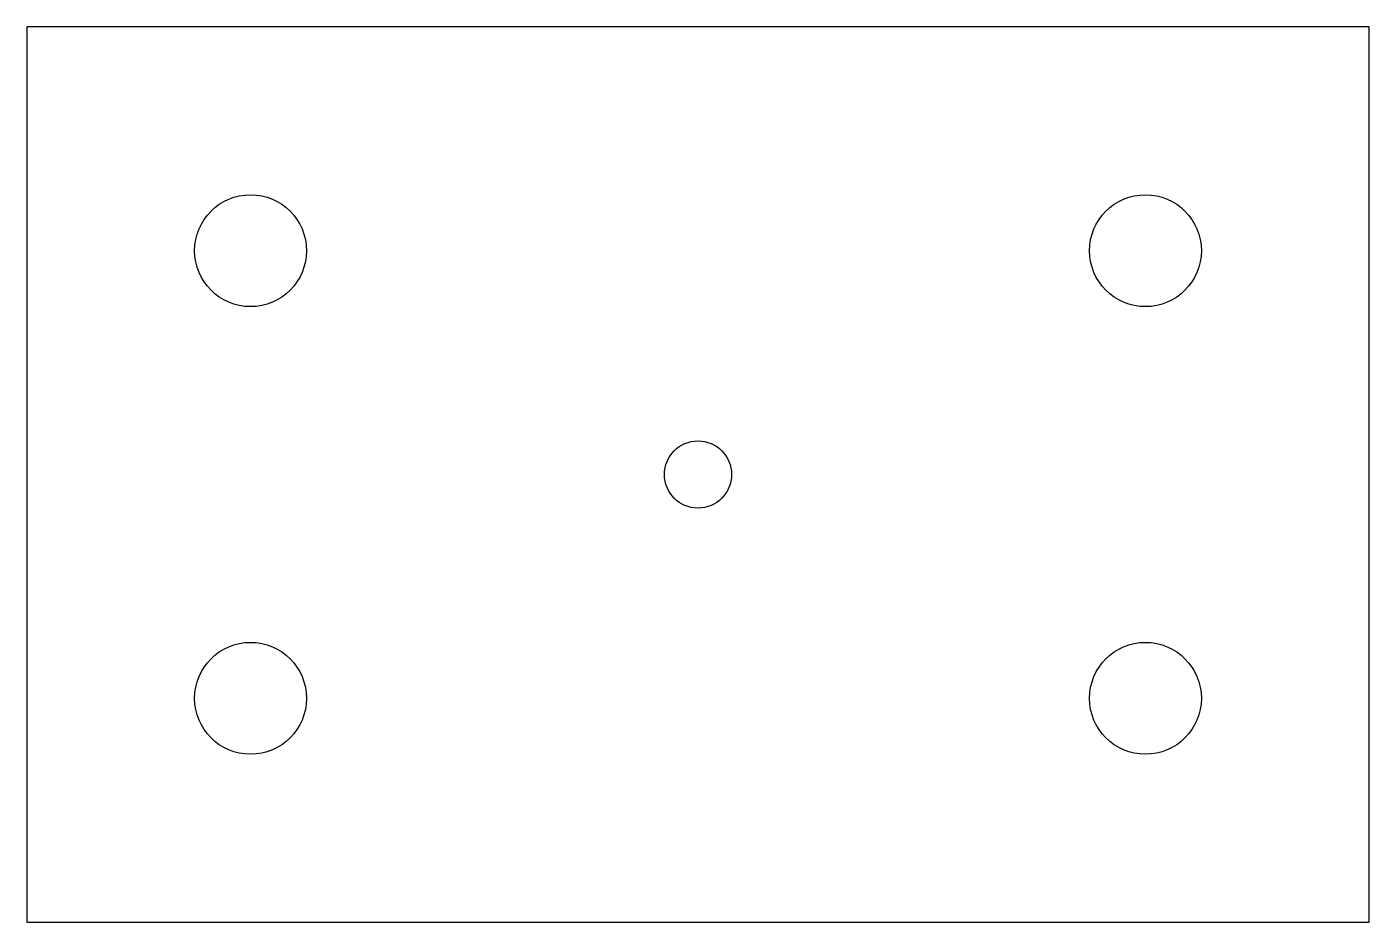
# Model space of a CAD drawing. Header units: millimetres. Extents: x 0 to 120, y 0 to 80.
import ezdxf

# ---------------------------------------------------------------- set-up
doc = ezdxf.new("R2010")
doc.units = ezdxf.units.MM
for name, color, linetype in [('HOLES', 1, 'Continuous'), ('PART', 7, 'Continuous'), ('REFERENCE', 8, 'Continuous')]:
    doc.layers.add(name, color=color, linetype=linetype)

msp = doc.modelspace()

# ---------------------------------------------------------------- linework, layer by layer
at = {"layer": 'HOLES'}
for centre in [(20, 60), (100, 60), (20, 20), (100, 20)]:
    msp.add_circle(centre, 5, dxfattribs=at)
at = {"layer": 'PART'}
msp.add_lwpolyline([(0, 0), (120, 0), (120, 80), (0, 80)], close=True, dxfattribs=at)
at = {"layer": 'REFERENCE'}
msp.add_circle((60, 40), 3, dxfattribs=at)

doc.saveas('drawing.dxf')
